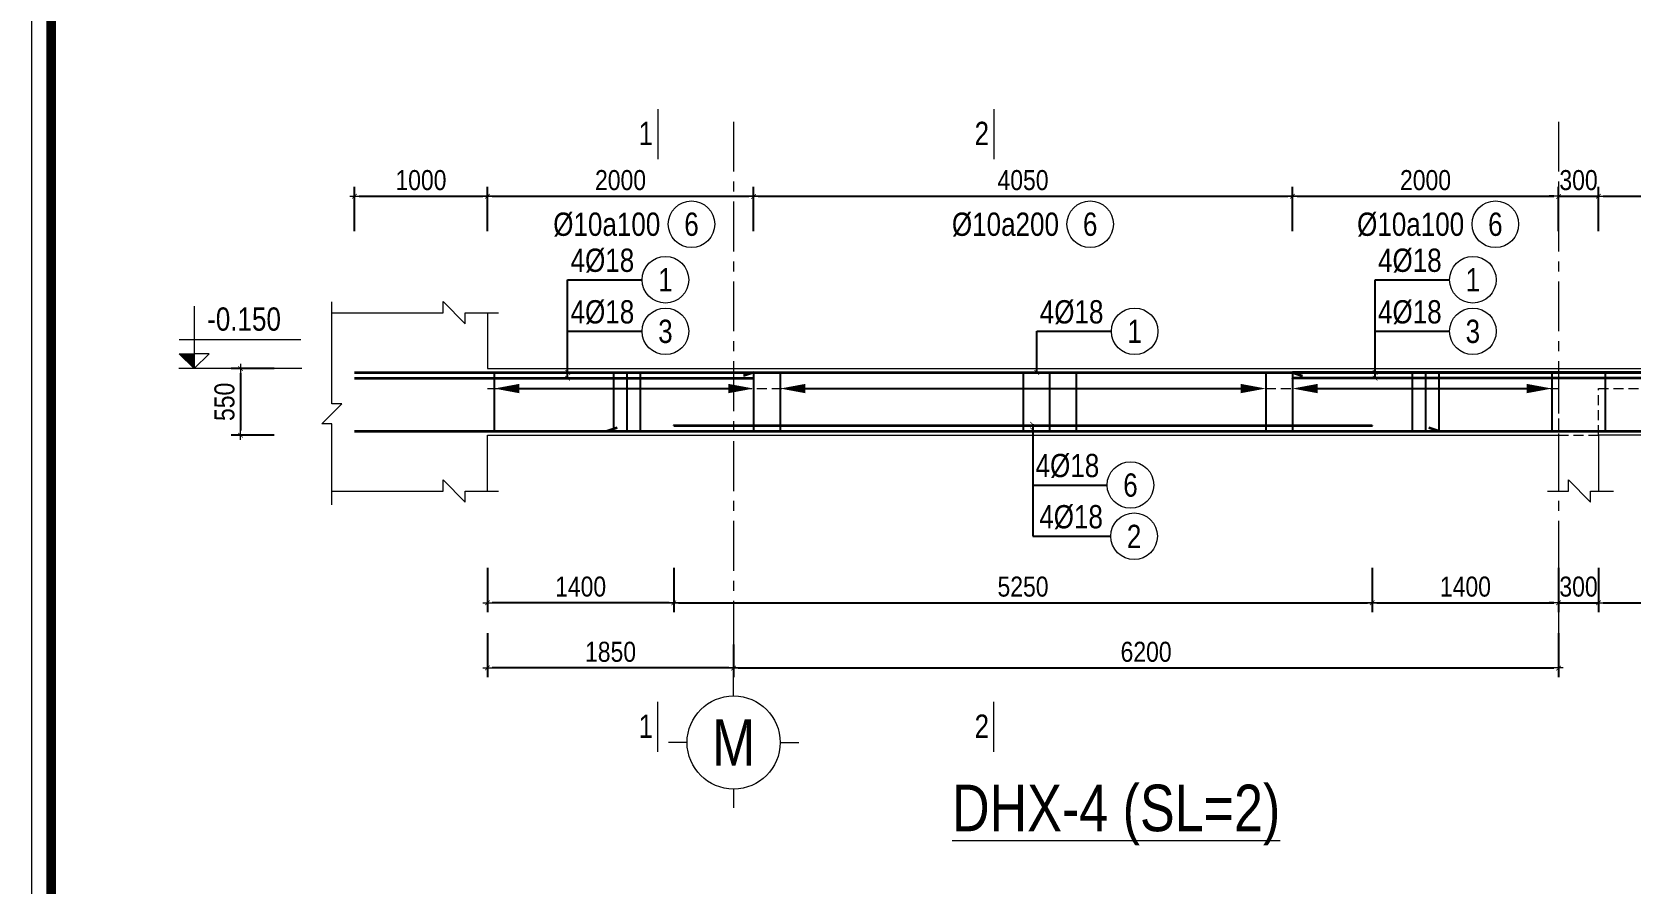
# Model space of a CAD drawing. Header units: millimetres. Extents: x 397144 to 10081729, y 99180 to 1327802.
# Drawn here: x 4907570 to 4919581, y 691593 to 697989 of the extents above; entities that cross this region are included whole.
import ezdxf
from ezdxf.enums import TextEntityAlignment as Align

# ---------------------------------------------------------------- set-up
doc = ezdxf.new("R2010")
doc.units = ezdxf.units.MM
doc.header["$PDSIZE"] = -10
doc.linetypes.add('CENTER', pattern=[2, 1.25, -0.25, 0.25, -0.25])
doc.linetypes.add('HIDDEN', pattern=[0.375, 0.25, -0.125])
doc.layers.get('0').update_dxf_attribs({"linetype": 'CONTINUOUS'})
doc.layers.get('Defpoints').update_dxf_attribs({"color": 12, "linetype": 'CONTINUOUS'})
for name, color, linetype, lineweight in [('kata_dim', 8, 'CONTINUOUS', 13), ('kata_grid', 8, 'CENTER', 13), ('kata_net khuat', 9, 'HIDDEN', 5), ('kata_net manh', 8, 'CONTINUOUS', 5), ('kata_net thay', 4, 'CONTINUOUS', 20), ('kata_text', 7, 'CONTINUOUS', 20), ('kata_thep chu', 1, 'CONTINUOUS', 35), ('kata_thep dai', 220, 'CONTINUOUS', 25)]:
    doc.layers.add(name, color=color, linetype=linetype, lineweight=lineweight)
doc.styles.add('kata_text', font='arial.ttf', dxfattribs={"width": 0.8})
doc.styles.add('Star-HelCon', font='VHELVCN_0.TTF')
doc.dimstyles.new('kata_dim_70', dxfattribs={"dimscale": 70, "dimtxt": 2.15, "dimasz": 0.5, "dimexe": 1, "dimexo": 2, "dimtad": 1, "dimdec": 0, "dimrnd": 5, "dimzin": 0, "dimdsep": 46, "dimtxsty": 'Star-HelCon', "dimblk": 'kata_block_ArchTick', "dimcen": 0.09, "dimdle": 1.2, "dimclrd": 8, "dimclre": 8, "dimclrt": 3, "dimadec": 0, "dimazin": 0, "dimtfac": 1, "dimtdec": 0, "dimtix": 1, "dimtmove": 2, "dimatfit": 3, "dimfxl": 3.75, "dimfxlon": 1, "dimtolj": 1, "dimtzin": 0, "dimarcsym": 0})
doc.dimstyles.new('kata_rai_thep', dxfattribs={"dimtxt": 2, "dimasz": 1, "dimexe": 0, "dimexo": 0, "dimtad": 1, "dimdec": 0, "dimzin": 12, "dimdsep": 46, "dimtxsty": 'kata_text', "dimblk": 'kata_block_RUNTIC', "dimcen": 0, "dimse1": 1, "dimse2": 1, "dimclrd": 6, "dimclre": 6, "dimclrt": 7, "dimadec": 0, "dimazin": 3, "dimtfac": 1, "dimtdec": 0, "dimtmove": 2, "dimatfit": 3, "dimldrblk": 'kata_block_LEADERTIC', "dimfxl": 1, "dimtolj": 1, "dimtzin": 0, "dimlwd": -1, "dimlwe": -1, "dimarcsym": 0})

# ---------------------------------------------------------------- blocks, each defined once
blk = doc.blocks.new('CHG_XX_Khung ten')
blk.add_lwpolyline([(15, 578.9999998350979), (826, 578.9999998350979), (826, 14.99999983509792), (15, 14.99999983509792)], close=True)
at = {"color": 4, "linetype": 'Continuous', "const_width": 1}
blk.add_lwpolyline([(17.00000000000006, 576.9999998350979), (824.0000000000001, 576.9999998350979), (824, 16.99999983509827), (16.99999999999994, 16.99999983509838)], close=True, dxfattribs=at)
blk = doc.blocks.new('kata_block_TD')
at = {"color": 6, "linetype": 'ByBlock', "lineweight": -2, "style": 'kata_text', "width": 0.8}
blk.add_attdef('SECTDET2', text='', height=5, dxfattribs=at).set_placement((0, 7.970649532882817), align=Align.CENTER)
at = {"color": 0, "linetype": 'ByBlock', "lineweight": -2, "style": 'kata_text', "width": 0.8}
blk.add_attdef('SECTDET1', text='', height=5, dxfattribs=at).set_placement((0, 1.470649532882817), align=Align.CENTER)
at = {"color": 3, "lineweight": 25, "style": 'kata_text', "width": 0.8}
blk.add_attdef('SSCALE', text='', height=2.5, dxfattribs=at).set_placement((0, -3.998868953555331), align=Align.CENTER)
blk = doc.blocks.new('kata_block_ArchTick')
at = {"color": 8}
blk.add_line((1, 0), (-1, 0), dxfattribs=at)
at = {"color": 8, "const_width": 0.15}
blk.add_lwpolyline([(-0.5, -0.5), (0.5, 0.5)], dxfattribs=at)
blk = doc.blocks.new('*D100')
at = {"layer": 'Defpoints', "color": 0, "transparency": 16777216}
for p in [(4910993.700989386, 696753.8483347641), (4909993.700989386, 695458.8483347641), (4910993.700989386, 695458.8483347641)]:
    blk.add_point(p, dxfattribs=at)
at = {"layer": 'kata_dim', "color": 8, "lineweight": -2, "transparency": 16777216}
for p, q in [((4909993.700989386, 696491.3483347641), (4909993.700989386, 696823.8483347641)), ((4910028.700989386, 696753.8483347641), (4910958.700989386, 696753.8483347641)), ((4910993.700989386, 696491.3483347641), (4910993.700989386, 696823.8483347641))]:
    blk.add_line(p, q, dxfattribs=at)
at = {"layer": 'kata_dim', "color": 8, "lineweight": -2, "transparency": 16777216, "xscale": 35, "yscale": 35, "zscale": 35, "rotation": 180}
blk.add_blockref('kata_block_ArchTick', (4909993.700989386, 696753.8483347641), dxfattribs=at)
at = {"layer": 'kata_dim', "color": 8, "lineweight": -2, "transparency": 16777216, "xscale": 35, "yscale": 35, "zscale": 35}
blk.add_blockref('kata_block_ArchTick', (4910993.700989386, 696753.8483347641), dxfattribs=at)
at = {"layer": 'kata_dim', "color": 3, "transparency": 16777216, "insert": (4910493.700989386, 696874.4536680975), "char_height": 150.5, "attachment_point": 5, "style": 'Star-HelCon'}
blk.add_mtext('\\A1;1000', dxfattribs=at)
blk = doc.blocks.new('*D101')
at = {"layer": 'Defpoints', "color": 0, "transparency": 16777216}
for p in [(4912993.700989386, 696753.8483347641), (4910993.700989386, 695458.8483347641), (4912993.700989386, 695458.8483347641)]:
    blk.add_point(p, dxfattribs=at)
at = {"layer": 'kata_dim', "color": 8, "lineweight": -2, "transparency": 16777216}
for p, q in [((4910993.700989386, 696491.3483347641), (4910993.700989386, 696823.8483347641)), ((4911028.700989386, 696753.8483347641), (4912958.700989386, 696753.8483347641)), ((4912993.700989386, 696491.3483347641), (4912993.700989386, 696823.8483347641))]:
    blk.add_line(p, q, dxfattribs=at)
at = {"layer": 'kata_dim', "color": 8, "lineweight": -2, "transparency": 16777216, "xscale": 35, "yscale": 35, "zscale": 35, "rotation": 180}
blk.add_blockref('kata_block_ArchTick', (4910993.700989386, 696753.8483347641), dxfattribs=at)
at = {"layer": 'kata_dim', "color": 8, "lineweight": -2, "transparency": 16777216, "xscale": 35, "yscale": 35, "zscale": 35}
blk.add_blockref('kata_block_ArchTick', (4912993.700989386, 696753.8483347641), dxfattribs=at)
at = {"layer": 'kata_dim', "color": 3, "transparency": 16777216, "insert": (4911993.700989386, 696874.4536680975), "char_height": 150.5, "attachment_point": 5, "style": 'Star-HelCon'}
blk.add_mtext('\\A1;2000', dxfattribs=at)
blk = doc.blocks.new('*D102')
at = {"layer": 'Defpoints', "color": 0, "transparency": 16777216}
for p in [(4917043.700989386, 696753.8483347641), (4912993.700989386, 695458.8483347641), (4917043.700989386, 695458.8483347641)]:
    blk.add_point(p, dxfattribs=at)
at = {"layer": 'kata_dim', "color": 8, "lineweight": -2, "transparency": 16777216}
for p, q in [((4912993.700989386, 696491.3483347641), (4912993.700989386, 696823.8483347641)), ((4913028.700989386, 696753.8483347641), (4917008.700989386, 696753.8483347641)), ((4917043.700989386, 696491.3483347641), (4917043.700989386, 696823.8483347641))]:
    blk.add_line(p, q, dxfattribs=at)
at = {"layer": 'kata_dim', "color": 8, "lineweight": -2, "transparency": 16777216, "xscale": 35, "yscale": 35, "zscale": 35, "rotation": 180}
blk.add_blockref('kata_block_ArchTick', (4912993.700989386, 696753.8483347641), dxfattribs=at)
at = {"layer": 'kata_dim', "color": 8, "lineweight": -2, "transparency": 16777216, "xscale": 35, "yscale": 35, "zscale": 35}
blk.add_blockref('kata_block_ArchTick', (4917043.700989386, 696753.8483347641), dxfattribs=at)
at = {"layer": 'kata_dim', "color": 3, "transparency": 16777216, "insert": (4915018.700989386, 696874.4536680975), "char_height": 150.5, "attachment_point": 5, "style": 'Star-HelCon'}
blk.add_mtext('\\A1;4050', dxfattribs=at)
blk = doc.blocks.new('*D103')
at = {"layer": 'Defpoints', "color": 0, "transparency": 16777216}
for p in [(4919043.700989386, 696753.8483347641), (4917043.700989386, 695458.8483347641), (4919043.700989386, 695458.8483347641)]:
    blk.add_point(p, dxfattribs=at)
at = {"layer": 'kata_dim', "color": 8, "lineweight": -2, "transparency": 16777216}
for p, q in [((4917043.700989386, 696491.3483347641), (4917043.700989386, 696823.8483347641)), ((4917078.700989386, 696753.8483347641), (4919008.700989386, 696753.8483347641)), ((4919043.700989386, 696491.3483347641), (4919043.700989386, 696823.8483347641))]:
    blk.add_line(p, q, dxfattribs=at)
at = {"layer": 'kata_dim', "color": 8, "lineweight": -2, "transparency": 16777216, "xscale": 35, "yscale": 35, "zscale": 35, "rotation": 180}
blk.add_blockref('kata_block_ArchTick', (4917043.700989386, 696753.8483347641), dxfattribs=at)
at = {"layer": 'kata_dim', "color": 8, "lineweight": -2, "transparency": 16777216, "xscale": 35, "yscale": 35, "zscale": 35}
blk.add_blockref('kata_block_ArchTick', (4919043.700989386, 696753.8483347641), dxfattribs=at)
at = {"layer": 'kata_dim', "color": 3, "transparency": 16777216, "insert": (4918043.700989386, 696874.4536680975), "char_height": 150.5, "attachment_point": 5, "style": 'Star-HelCon'}
blk.add_mtext('\\A1;2000', dxfattribs=at)
blk = doc.blocks.new('*D104')
at = {"layer": 'Defpoints', "color": 0, "transparency": 16777216}
for p in [(4919343.700989386, 696753.8483347641), (4919043.700989386, 695458.8483347641), (4919343.700989386, 695308.8483347641)]:
    blk.add_point(p, dxfattribs=at)
at = {"layer": 'kata_dim', "color": 8, "lineweight": -2, "transparency": 16777216}
for p, q in [((4919008.700989386, 696753.8483347641), (4918973.700989386, 696753.8483347641)), ((4919043.700989386, 696491.3483347641), (4919043.700989386, 696823.8483347641)), ((4919043.700989386, 696753.8483347641), (4919343.700989386, 696753.8483347641)), ((4919343.700989386, 696491.3483347641), (4919343.700989386, 696823.8483347641)), ((4919378.700989386, 696753.8483347641), (4919413.700989386, 696753.8483347641))]:
    blk.add_line(p, q, dxfattribs=at)
at = {"layer": 'kata_dim', "color": 8, "lineweight": -2, "transparency": 16777216, "xscale": 35, "yscale": 35, "zscale": 35}
blk.add_blockref('kata_block_ArchTick', (4919043.700989386, 696753.8483347641), dxfattribs=at)
at = {"layer": 'kata_dim', "color": 8, "lineweight": -2, "transparency": 16777216, "xscale": 35, "yscale": 35, "zscale": 35, "rotation": 180}
blk.add_blockref('kata_block_ArchTick', (4919343.700989386, 696753.8483347641), dxfattribs=at)
at = {"layer": 'kata_dim', "color": 3, "transparency": 16777216, "insert": (4919193.700989386, 696874.4536680975), "char_height": 150.5, "attachment_point": 5, "style": 'Star-HelCon'}
blk.add_mtext('\\A1;300', dxfattribs=at)
blk = doc.blocks.new('*D105')
at = {"layer": 'Defpoints', "color": 0, "transparency": 16777216}
for p in [(4909530.77195375, 695458.8483347644), (4909138.197143642, 694958.8483347644), (4909530.77195375, 694958.8483347644)]:
    blk.add_point(p, dxfattribs=at)
at = {"layer": 'kata_dim', "color": 8, "lineweight": -2, "transparency": 16777216}
for p, q in [((4909390.77195375, 695458.8483347644), (4909068.197143642, 695458.8483347644)), ((4909138.197143642, 695423.8483347644), (4909138.197143642, 694993.8483347644)), ((4909390.77195375, 694958.8483347644), (4909068.197143642, 694958.8483347644))]:
    blk.add_line(p, q, dxfattribs=at)
at = {"layer": 'kata_dim', "color": 8, "lineweight": -2, "transparency": 16777216, "xscale": 35, "yscale": 35, "zscale": 35}
for p, rotation in [((4909138.197143642, 695458.8483347644), 90), ((4909138.197143642, 694958.8483347644), 270)]:
    blk.add_blockref('kata_block_ArchTick', p, dxfattribs=dict(at, rotation=rotation))
at = {"layer": 'kata_dim', "color": 3, "transparency": 16777216, "insert": (4909017.591810308, 695208.8483347628), "char_height": 150.5, "attachment_point": 5, "rotation": 90, "style": 'Star-HelCon'}
blk.add_mtext('\\A1;550', dxfattribs=at)
blk = doc.blocks.new('kata_block_CT')
blk.add_hatch(color=256).paths.add_polyline_path([(0, 1.596954857557648), (-1.612010908633238, 1.596954857557648), (0, 0)])
at = {"ltscale": 50}
h = blk.add_hatch(dxfattribs=at)
h.set_pattern_fill('ANSI31', color=8, scale=1.406250541793835, style=0)
h.set_pattern_definition([(45.00000000000001, (0, 5.456968210637569e-12), (-3.157122508925224, 3.157122508925225), [])])
h.paths.add_polyline_path([(0, 1.596954857557648), (0, 0), (1.612010908924276, 1.596954857557648)])
at = {"color": 8, "ltscale": 50}
for p, q in [((-1.592704896858777, 3.140833880479477), (11.46947077315417, 3.140833880479477)), ((11.56125648126181, 5.456968210637569e-12), (-1.63869572513795, 5.456968210637569e-12))]:
    blk.add_line(p, q, dxfattribs=at)
for points in [[(0, 6.69495074864426), (0, 0)], [(0, 0), (-1.612010908633238, 1.596954857557648), (0, 1.596954857557648)], [(0, 0), (1.612010908924276, 1.596954857557648), (0, 1.596954857557648)]]:
    blk.add_lwpolyline(points, dxfattribs=at)
at = {"color": 3, "style": 'kata_text', "width": 0.8}
blk.add_attdef('CT', (1.409564409346785, 4.068271311703938), '', height=2.5, dxfattribs=at)
blk = doc.blocks.new('kata_block_GRID')
for p, q in [((3.061616997868383e-16, 5), (3.061616997868383e-16, 7)), ((-5, 0), (-7, 0)), ((5, 0), (7, 0)), ((-9.184850993605148e-16, -5), (-9.184850993605148e-16, -7))]:
    blk.add_line(p, q)
blk.add_circle((0, 0), 5)
at = {"color": 7, "style": 'kata_text', "width": 0.8}
blk.add_attdef('GRID', text='', height=5, dxfattribs=at).set_placement((0, 0), align=Align.MIDDLE)
blk = doc.blocks.new('*D106')
at = {"layer": 'Defpoints', "color": 0, "transparency": 16777216}
for p in [(4919043.700989386, 694958.8483347641), (4912843.700989386, 693525.0541121333), (4919043.700989386, 693208.8483347641)]:
    blk.add_point(p, dxfattribs=at)
at = {"layer": 'kata_dim', "color": 8, "lineweight": -2, "transparency": 16777216}
for p, q in [((4912843.700989386, 693385.0541121333), (4912843.700989386, 693138.8483347641)), ((4919043.700989386, 693471.3483347641), (4919043.700989386, 693138.8483347641)), ((4912878.700989386, 693208.8483347641), (4919008.700989386, 693208.8483347641))]:
    blk.add_line(p, q, dxfattribs=at)
at = {"layer": 'kata_dim', "color": 8, "lineweight": -2, "transparency": 16777216, "xscale": 35, "yscale": 35, "zscale": 35, "rotation": 180}
blk.add_blockref('kata_block_ArchTick', (4912843.700989386, 693208.8483347641), dxfattribs=at)
at = {"layer": 'kata_dim', "color": 8, "lineweight": -2, "transparency": 16777216, "xscale": 35, "yscale": 35, "zscale": 35}
blk.add_blockref('kata_block_ArchTick', (4919043.700989386, 693208.8483347641), dxfattribs=at)
at = {"layer": 'kata_dim', "color": 3, "transparency": 16777216, "insert": (4915943.700989386, 693329.4536680975), "char_height": 150.5, "attachment_point": 5, "style": 'Star-HelCon'}
blk.add_mtext('\\A1;6200', dxfattribs=at)
blk = doc.blocks.new('*D107')
at = {"layer": 'Defpoints', "color": 0, "transparency": 16777216}
for p in [(4910993.700989386, 694958.8483347641), (4912393.700989386, 694958.8483347641), (4910993.700989386, 693698.8483347641)]:
    blk.add_point(p, dxfattribs=at)
at = {"layer": 'kata_dim', "color": 8, "lineweight": -2, "transparency": 16777216}
for p, q in [((4910993.700989386, 693961.3483347641), (4910993.700989386, 693628.8483347641)), ((4912393.700989386, 693961.3483347641), (4912393.700989386, 693628.8483347641)), ((4912358.700989386, 693698.8483347641), (4911028.700989386, 693698.8483347641))]:
    blk.add_line(p, q, dxfattribs=at)
at = {"layer": 'kata_dim', "color": 8, "lineweight": -2, "transparency": 16777216, "xscale": 35, "yscale": 35, "zscale": 35, "rotation": 180}
blk.add_blockref('kata_block_ArchTick', (4910993.700989386, 693698.8483347641), dxfattribs=at)
at = {"layer": 'kata_dim', "color": 8, "lineweight": -2, "transparency": 16777216, "xscale": 35, "yscale": 35, "zscale": 35}
blk.add_blockref('kata_block_ArchTick', (4912393.700989386, 693698.8483347641), dxfattribs=at)
at = {"layer": 'kata_dim', "color": 3, "transparency": 16777216, "insert": (4911693.700989386, 693819.4536680975), "char_height": 150.5, "attachment_point": 5, "style": 'Star-HelCon'}
blk.add_mtext('\\A1;1400', dxfattribs=at)
blk = doc.blocks.new('*D108')
at = {"layer": 'Defpoints', "color": 0, "transparency": 16777216}
for p in [(4910993.700989386, 694958.8483347641), (4912393.700989386, 694958.8483347641), (4910993.700989386, 693698.8483347641)]:
    blk.add_point(p, dxfattribs=at)
at = {"layer": 'kata_dim', "color": 8, "lineweight": -2, "transparency": 16777216}
for p, q in [((4910993.700989386, 693961.3483347641), (4910993.700989386, 693628.8483347641)), ((4912393.700989386, 693961.3483347641), (4912393.700989386, 693628.8483347641)), ((4912358.700989386, 693698.8483347641), (4911028.700989386, 693698.8483347641))]:
    blk.add_line(p, q, dxfattribs=at)
at = {"layer": 'kata_dim', "color": 8, "lineweight": -2, "transparency": 16777216, "xscale": 35, "yscale": 35, "zscale": 35, "rotation": 180}
blk.add_blockref('kata_block_ArchTick', (4910993.700989386, 693698.8483347641), dxfattribs=at)
at = {"layer": 'kata_dim', "color": 8, "lineweight": -2, "transparency": 16777216, "xscale": 35, "yscale": 35, "zscale": 35}
blk.add_blockref('kata_block_ArchTick', (4912393.700989386, 693698.8483347641), dxfattribs=at)
at = {"layer": 'kata_dim', "color": 3, "transparency": 16777216, "insert": (4911693.700989386, 693819.4536680975), "char_height": 150.5, "attachment_point": 5, "style": 'Star-HelCon'}
blk.add_mtext('\\A1;1400', dxfattribs=at)
blk = doc.blocks.new('*D109')
at = {"layer": 'Defpoints', "color": 0, "transparency": 16777216}
for p in [(4912393.700989386, 694958.8483347641), (4917643.700989386, 694958.8483347641), (4917643.700989386, 693698.8483347641)]:
    blk.add_point(p, dxfattribs=at)
at = {"layer": 'kata_dim', "color": 8, "lineweight": -2, "transparency": 16777216}
for p, q in [((4912393.700989386, 693961.3483347641), (4912393.700989386, 693628.8483347641)), ((4917643.700989386, 693961.3483347641), (4917643.700989386, 693628.8483347641)), ((4912428.700989386, 693698.8483347641), (4917608.700989386, 693698.8483347641))]:
    blk.add_line(p, q, dxfattribs=at)
at = {"layer": 'kata_dim', "color": 8, "lineweight": -2, "transparency": 16777216, "xscale": 35, "yscale": 35, "zscale": 35, "rotation": 180}
blk.add_blockref('kata_block_ArchTick', (4912393.700989386, 693698.8483347641), dxfattribs=at)
at = {"layer": 'kata_dim', "color": 8, "lineweight": -2, "transparency": 16777216, "xscale": 35, "yscale": 35, "zscale": 35}
blk.add_blockref('kata_block_ArchTick', (4917643.700989386, 693698.8483347641), dxfattribs=at)
at = {"layer": 'kata_dim', "color": 3, "transparency": 16777216, "insert": (4915018.700989386, 693819.4536680975), "char_height": 150.5, "attachment_point": 5, "style": 'Star-HelCon'}
blk.add_mtext('\\A1;5250', dxfattribs=at)
blk = doc.blocks.new('*D110')
at = {"layer": 'Defpoints', "color": 0, "transparency": 16777216}
for p in [(4917643.700989386, 694958.8483347641), (4919043.700989386, 694958.8483347641), (4919043.700989386, 693698.8483347641)]:
    blk.add_point(p, dxfattribs=at)
at = {"layer": 'kata_dim', "color": 8, "lineweight": -2, "transparency": 16777216}
for p, q in [((4917643.700989386, 693961.3483347641), (4917643.700989386, 693628.8483347641)), ((4919043.700989386, 693961.3483347641), (4919043.700989386, 693628.8483347641)), ((4917678.700989386, 693698.8483347641), (4919008.700989386, 693698.8483347641))]:
    blk.add_line(p, q, dxfattribs=at)
at = {"layer": 'kata_dim', "color": 8, "lineweight": -2, "transparency": 16777216, "xscale": 35, "yscale": 35, "zscale": 35, "rotation": 180}
blk.add_blockref('kata_block_ArchTick', (4917643.700989386, 693698.8483347641), dxfattribs=at)
at = {"layer": 'kata_dim', "color": 8, "lineweight": -2, "transparency": 16777216, "xscale": 35, "yscale": 35, "zscale": 35}
blk.add_blockref('kata_block_ArchTick', (4919043.700989386, 693698.8483347641), dxfattribs=at)
at = {"layer": 'kata_dim', "color": 3, "transparency": 16777216, "insert": (4918343.700989386, 693819.4536680975), "char_height": 150.5, "attachment_point": 5, "style": 'Star-HelCon'}
blk.add_mtext('\\A1;1400', dxfattribs=at)
blk = doc.blocks.new('*D111')
at = {"layer": 'Defpoints', "color": 0, "transparency": 16777216}
for p in [(4919043.700989386, 694958.8483347641), (4919343.700989386, 694958.8483347641), (4919343.700989386, 693698.8483347641)]:
    blk.add_point(p, dxfattribs=at)
at = {"layer": 'kata_dim', "color": 8, "lineweight": -2, "transparency": 16777216}
for p, q in [((4919043.700989386, 693961.3483347641), (4919043.700989386, 693628.8483347641)), ((4919343.700989386, 693961.3483347641), (4919343.700989386, 693628.8483347641)), ((4919008.700989386, 693698.8483347641), (4918973.700989386, 693698.8483347641)), ((4919043.700989386, 693698.8483347641), (4919343.700989386, 693698.8483347641)), ((4919378.700989386, 693698.8483347641), (4919413.700989386, 693698.8483347641))]:
    blk.add_line(p, q, dxfattribs=at)
at = {"layer": 'kata_dim', "color": 8, "lineweight": -2, "transparency": 16777216, "xscale": 35, "yscale": 35, "zscale": 35}
blk.add_blockref('kata_block_ArchTick', (4919043.700989386, 693698.8483347641), dxfattribs=at)
at = {"layer": 'kata_dim', "color": 8, "lineweight": -2, "transparency": 16777216, "xscale": 35, "yscale": 35, "zscale": 35, "rotation": 180}
blk.add_blockref('kata_block_ArchTick', (4919343.700989386, 693698.8483347641), dxfattribs=at)
at = {"layer": 'kata_dim', "color": 3, "transparency": 16777216, "insert": (4919193.700989386, 693819.4536680975), "char_height": 150.5, "attachment_point": 5, "style": 'Star-HelCon'}
blk.add_mtext('\\A1;300', dxfattribs=at)
blk = doc.blocks.new('kata_block_RUNTIC')
at = {"layer": 'kata_dim', "color": 6}
blk.add_line((0, 0.75), (0, -0.75), dxfattribs=at)
blk.add_lwpolyline([(0, 0, 0, 1, 0), (-2.69999999999709, 0, 1, 1, 0)], format="xyseb", dxfattribs=at)
blk = doc.blocks.new('*D112')
at = {"layer": 'Defpoints', "color": 6, "transparency": 16777216}
blk.add_line((4911113.700989386, 695308.8483347641), (4912923.700989386, 695308.8483347641), dxfattribs=at)
at = {"layer": 'Defpoints', "color": 0, "transparency": 16777216}
for p in [(4911043.700989386, 695308.8483347641), (4912993.700989386, 695308.8483347641), (4912993.700989386, 695308.8483347641)]:
    blk.add_point(p, dxfattribs=at)
at = {"layer": 'Defpoints', "color": 6, "transparency": 16777216, "xscale": 70, "yscale": 70, "zscale": 70, "rotation": 180}
blk.add_blockref('kata_block_RUNTIC', (4911043.700989386, 695308.8483347641), dxfattribs=at)
at = {"layer": 'Defpoints', "color": 6, "transparency": 16777216, "xscale": 70, "yscale": 70, "zscale": 70}
blk.add_blockref('kata_block_RUNTIC', (4912993.700989386, 695308.8483347641), dxfattribs=at)
blk = doc.blocks.new('kata_block_LEADERTIC')
at = {"layer": 'kata_dim', "color": 6}
blk.add_lwpolyline([(0, 0, 0, 1, 0), (-2.69999999999709, 0, 1, 1, 0)], format="xyseb", dxfattribs=at)
blk = doc.blocks.new('*D113')
at = {"layer": 'Defpoints', "color": 6, "transparency": 16777216}
blk.add_line((4913263.700989386, 695308.8483347641), (4916773.700989386, 695308.8483347641), dxfattribs=at)
at = {"layer": 'Defpoints', "color": 0, "transparency": 16777216}
for p in [(4913193.700989386, 695308.8483347641), (4916843.700989386, 695308.8483347641), (4916843.700989386, 695308.8483347641)]:
    blk.add_point(p, dxfattribs=at)
at = {"layer": 'Defpoints', "color": 6, "transparency": 16777216, "xscale": 70, "yscale": 70, "zscale": 70, "rotation": 180}
blk.add_blockref('kata_block_RUNTIC', (4913193.700989386, 695308.8483347641), dxfattribs=at)
at = {"layer": 'Defpoints', "color": 6, "transparency": 16777216, "xscale": 70, "yscale": 70, "zscale": 70}
blk.add_blockref('kata_block_RUNTIC', (4916843.700989386, 695308.8483347641), dxfattribs=at)
blk = doc.blocks.new('*D114')
at = {"layer": 'Defpoints', "color": 6, "transparency": 16777216}
blk.add_line((4917113.700989386, 695308.8483347641), (4918923.700989386, 695308.8483347641), dxfattribs=at)
at = {"layer": 'Defpoints', "color": 0, "transparency": 16777216}
for p in [(4917043.700989386, 695308.8483347641), (4918993.700989386, 695308.8483347641), (4918993.700989386, 695308.8483347641)]:
    blk.add_point(p, dxfattribs=at)
at = {"layer": 'Defpoints', "color": 6, "transparency": 16777216, "xscale": 70, "yscale": 70, "zscale": 70, "rotation": 180}
blk.add_blockref('kata_block_RUNTIC', (4917043.700989386, 695308.8483347641), dxfattribs=at)
at = {"layer": 'Defpoints', "color": 6, "transparency": 16777216, "xscale": 70, "yscale": 70, "zscale": 70}
blk.add_blockref('kata_block_RUNTIC', (4918993.700989386, 695308.8483347641), dxfattribs=at)
blk = doc.blocks.new('*U11')
blk.add_circle((2.5, 0), 2.5)
at = {"layer": 'kata_text', "color": 3, "style": 'kata_text', "width": 0.8}
blk.add_attdef('DK2', text='', height=2.5, dxfattribs=at).set_placement((-0.85, 0.8455043070534884), align=Align.RIGHT)
at = {"layer": 'kata_text', "color": 7, "style": 'kata_text', "width": 0.8}
blk.add_attdef('SH3', text='', height=2.5, dxfattribs=at).set_placement((2.5, 0), align=Align.MIDDLE)
blk = doc.blocks.new('*U14')
blk.add_circle((2.5, 0), 2.5)
at = {"layer": 'kata_text', "color": 3, "style": 'kata_text', "width": 0.8}
blk.add_attdef('DKKC2', text='', height=2.5, dxfattribs=at).set_placement((-0.85, -1.249999999999998), align=Align.RIGHT)
at = {"layer": 'kata_text', "color": 7, "style": 'kata_text', "width": 0.8}
blk.add_attdef('SH3', text='', height=2.5, dxfattribs=at).set_placement((2.5, 0), align=Align.MIDDLE)
blk = doc.blocks.new('kata_block_SECBAL')
at = {"color": 0, "linetype": 'ByBlock', "lineweight": -2}
blk.add_line((9.278846846427768e-07, 4.357142857143117), (0, -1), dxfattribs=at)
at = {"color": 0, "linetype": 'ByBlock', "lineweight": -2, "style": 'kata_text', "width": 0.8}
blk.add_attdef('DETAIL', text='', height=2.5, dxfattribs=at).set_placement((-0.4999587343882013, 1.749873724336794), align=Align.MIDDLE_RIGHT)
blk = doc.blocks.new('*U15')
at = {"color": 0, "linetype": 'ByBlock', "lineweight": -2}
blk.add_line((9.278846826760661e-07, -1), (1.966710793847991e-15, 4.357142857143117), dxfattribs=at)
at = {"color": 0, "linetype": 'ByBlock', "lineweight": -2, "style": 'kata_text', "width": 0.8}
blk.add_attdef('DETAIL', text='', height=2.5, dxfattribs=at).set_placement((-0.4999587343882013, 1.749873724336794), align=Align.MIDDLE_RIGHT)
blk = doc.blocks.new('*D115')
at = {"layer": 'Defpoints', "color": 0, "ltscale": 0.8, "transparency": 16777216}
for p in [(4910993.700989386, 694538.8483347641), (4912843.700989386, 693525.0541121333), (4910993.700989386, 693208.8483347641)]:
    blk.add_point(p, dxfattribs=at)
at = {"layer": 'kata_dim', "color": 8, "lineweight": -2, "ltscale": 0.8, "transparency": 16777216}
for p, q in [((4910993.700989386, 693471.3483347641), (4910993.700989386, 693138.8483347641)), ((4912843.700989386, 693385.0541121333), (4912843.700989386, 693138.8483347641)), ((4912808.700989386, 693208.8483347641), (4911028.700989386, 693208.8483347641))]:
    blk.add_line(p, q, dxfattribs=at)
at = {"layer": 'kata_dim', "color": 8, "lineweight": -2, "ltscale": 0.8, "transparency": 16777216, "xscale": 35, "yscale": 35, "zscale": 35, "rotation": 180}
blk.add_blockref('kata_block_ArchTick', (4910993.700989386, 693208.8483347641), dxfattribs=at)
at = {"layer": 'kata_dim', "color": 8, "lineweight": -2, "ltscale": 0.8, "transparency": 16777216, "xscale": 35, "yscale": 35, "zscale": 35}
blk.add_blockref('kata_block_ArchTick', (4912843.700989386, 693208.8483347641), dxfattribs=at)
at = {"layer": 'kata_dim', "color": 3, "ltscale": 0.8, "transparency": 16777216, "insert": (4911918.700989386, 693329.4536680975), "char_height": 150.5, "attachment_point": 5, "style": 'Star-HelCon'}
blk.add_mtext('\\A1;1850', dxfattribs=at)
blk = doc.blocks.new('*D99')
at = {"layer": 'Defpoints', "color": 0, "ltscale": 0.8, "transparency": 16777216}
for p in [(4921093.700989386, 696753.8483347641), (4919343.700989386, 696491.3483347641), (4921093.700989386, 696491.3483347641)]:
    blk.add_point(p, dxfattribs=at)
at = {"layer": 'kata_dim', "color": 8, "lineweight": -2, "ltscale": 0.8, "transparency": 16777216}
for p, q in [((4919343.700989386, 696631.3483347641), (4919343.700989386, 696823.8483347641)), ((4919378.700989386, 696753.8483347641), (4921058.700989386, 696753.8483347641)), ((4921093.700989386, 696631.3483347641), (4921093.700989386, 696823.8483347641))]:
    blk.add_line(p, q, dxfattribs=at)
at = {"layer": 'kata_dim', "color": 8, "lineweight": -2, "ltscale": 0.8, "transparency": 16777216, "xscale": 35, "yscale": 35, "zscale": 35, "rotation": 180}
blk.add_blockref('kata_block_ArchTick', (4919343.700989386, 696753.8483347641), dxfattribs=at)
at = {"layer": 'kata_dim', "color": 8, "lineweight": -2, "ltscale": 0.8, "transparency": 16777216, "xscale": 35, "yscale": 35, "zscale": 35}
blk.add_blockref('kata_block_ArchTick', (4921093.700989386, 696753.8483347641), dxfattribs=at)
at = {"layer": 'kata_dim', "color": 3, "ltscale": 0.8, "transparency": 16777216, "insert": (4920218.700989386, 696893.1237440411), "char_height": 150.5, "attachment_point": 5, "style": 'Star-HelCon'}
blk.add_mtext('\\A1;THAY ĐỔI', dxfattribs=at)
blk = doc.blocks.new('*D116')
at = {"layer": 'Defpoints', "color": 0, "ltscale": 0.8, "transparency": 16777216}
for p in [(4919343.700989386, 694958.8483347641), (4921093.700989386, 694958.8483347641), (4921093.700989386, 693698.8483347641)]:
    blk.add_point(p, dxfattribs=at)
at = {"layer": 'kata_dim', "color": 8, "lineweight": -2, "ltscale": 0.8, "transparency": 16777216}
for p, q in [((4919343.700989386, 693961.3483347641), (4919343.700989386, 693628.8483347641)), ((4921093.700989386, 693961.3483347641), (4921093.700989386, 693628.8483347641)), ((4919378.700989386, 693698.8483347641), (4921058.700989386, 693698.8483347641))]:
    blk.add_line(p, q, dxfattribs=at)
at = {"layer": 'kata_dim', "color": 8, "lineweight": -2, "ltscale": 0.8, "transparency": 16777216, "xscale": 35, "yscale": 35, "zscale": 35, "rotation": 180}
blk.add_blockref('kata_block_ArchTick', (4919343.700989386, 693698.8483347641), dxfattribs=at)
at = {"layer": 'kata_dim', "color": 8, "lineweight": -2, "ltscale": 0.8, "transparency": 16777216, "xscale": 35, "yscale": 35, "zscale": 35}
blk.add_blockref('kata_block_ArchTick', (4921093.700989386, 693698.8483347641), dxfattribs=at)
at = {"layer": 'kata_dim', "color": 3, "ltscale": 0.8, "transparency": 16777216, "insert": (4920218.700989386, 693838.1237440411), "char_height": 150.5, "attachment_point": 5, "style": 'Star-HelCon'}
blk.add_mtext('\\A1;THAY ĐỔI', dxfattribs=at)
blk = doc.blocks.new('*U20')
blk.add_circle((2.5, 0), 2.5)
at = {"layer": 'kata_text', "color": 3, "style": 'kata_text', "width": 0.8}
for tag, p in [('DK2', (-0.85, 0.8455043070534884)), ('KC2', (-0.85, -2.972544307831413))]:
    blk.add_attdef(tag, text='', height=2.5, dxfattribs=at).set_placement(p, align=Align.RIGHT)
at = {"layer": 'kata_text', "color": 7, "style": 'kata_text', "width": 0.8}
blk.add_attdef('SH3', text='', height=2.5, dxfattribs=at).set_placement((2.5, 0), align=Align.MIDDLE)

msp = doc.modelspace()

# ---------------------------------------------------------------- block references
at = {"layer": 'kata_net thay', "xscale": 72.589395827735, "yscale": 72.589395827735, "zscale": 72.589395827735}
msp.add_blockref('CHG_XX_Khung ten', (4906481.368317187, 679461.1649979055), dxfattribs=at)

# ---------------------------------------------------------------- next in the draw order: linework, layer by layer
at = {"layer": 'kata_dim'}
for points in [[(4909822.942466194, 694434.5369534381), (4909822.942466194, 695043.6042772438), (4909747.942466194, 695043.6042772438), (4909897.942466194, 695193.6042772438), (4909822.942466194, 695193.6042772438), (4909822.942466194, 695961.2419534381)], [(4909822.942466194, 695878.8483347641), (4910660.367656054, 695878.8483347641), (4910660.367656054, 695962.1816680981), (4910827.03432272, 695795.5150014311), (4910827.03432272, 695878.8483347641), (4911077.03432272, 695878.8483347641)], [(4909822.942466194, 694538.8483347641), (4910660.367656054, 694538.8483347641), (4910660.367656054, 694622.1816680981), (4910827.03432272, 694455.5150014311), (4910827.03432272, 694538.8483347641), (4911077.03432272, 694538.8483347641)], [(4918960.367656054, 694538.8483347641), (4919117.795800069, 694538.8483347641), (4919117.795800069, 694622.1816680981), (4919284.462466735, 694455.5150014311), (4919284.462466735, 694538.8483347641), (4919455.748394728, 694538.8483347641)]]:
    msp.add_lwpolyline(points, dxfattribs=at)
at = {"layer": 'kata_grid', "ltscale": 300}
for p, q in [((4912843.700989386, 697313.8483347641), (4912843.700989386, 693138.8483347641)), ((4919043.700989386, 697313.8483347641), (4919043.700989386, 693138.8483347641))]:
    msp.add_line(p, q, dxfattribs=at)
at = {"layer": 'kata_net khuat', "ltscale": 300}
for p, q in [((4919043.700989386, 695458.8483347641), (4919543.700989386, 695458.8483347641)), ((4910993.700989386, 695308.8483347641), (4919043.700989386, 695308.8483347641)), ((4919343.700989386, 695308.8483347641), (4921093.700989386, 695308.8483347641))]:
    msp.add_line(p, q, dxfattribs=at)
msp.add_lwpolyline([(4919043.700989386, 695308.8483347641), (4919043.700989386, 694958.8483347641), (4919343.700989386, 694958.8483347641), (4919343.700989386, 695308.8483347641)], dxfattribs=at)
at = {"layer": 'kata_net thay'}
for p, q in [((4910993.700989386, 695878.8483347641), (4910993.700989386, 695458.8483347641)), ((4910993.700989386, 694538.8483347641), (4910993.700989386, 694958.8483347641)), ((4910993.700989386, 694958.8483347641), (4919043.700989386, 694958.8483347641)), ((4919043.700989386, 694958.8483347641), (4919043.700989386, 694538.8483347641)), ((4919343.700989386, 694958.8483347641), (4919343.700989386, 694538.8483347641))]:
    msp.add_line(p, q, dxfattribs=at)
msp.add_lwpolyline([(4910993.700989386, 695458.8483347641), (4921343.700989386, 695458.8483347641), (4921343.700989386, 694958.8483347641), (4919343.700989386, 694958.8483347641)], dxfattribs=at)
at = {"layer": 'kata_thep chu'}
for points in [[(4909993.700989386, 695429.8483347641), (4921273.700989386, 695429.8483347641, -0.414213562), (4921293.700989386, 695409.8483347641), (4921293.700989386, 695329.8483347641), (4921293.700989386, 695329.8483347641)], [(4921293.700989386, 695036.8370423259), (4921293.700989386, 695036.8370423259), (4921293.700989386, 695409.8483347641, 0.414213562), (4921273.700989386, 695429.8483347641), (4917043.700989386, 695429.8483347641), (4917118.700989386, 695404.8483347641)], [(4921243.700989386, 695036.8483347641), (4921243.700989386, 695036.8483347641), (4921243.700989386, 695366.8483347641, 0.414213562), (4921223.700989386, 695386.8483347641), (4917043.700989386, 695386.8483347641), (4917043.700989386, 695386.8483347641)]]:
    msp.add_lwpolyline(points, format="xyb", dxfattribs=at)
for points in [[(4909993.700989386, 695429.8483347641), (4912993.700989386, 695429.8483347641), (4912918.700989386, 695404.8483347641)], [(4909993.700989386, 695386.8483347641), (4912993.700989386, 695386.8483347641), (4912993.700989386, 695386.8483347641)], [(4909993.700989386, 694987.8483347641), (4921222.56013244, 694987.8483347641), (4921222.56013244, 694987.8483347641)], [(4911968.700989386, 695012.8483347641), (4911893.700989386, 694987.8483347641), (4918143.700989386, 694987.8483347641), (4918068.700989386, 695012.8483347641)], [(4912393.700989386, 695030.8483347641), (4912393.700989386, 695030.8483347641), (4917643.700989386, 695030.8483347641), (4917643.700989386, 695030.8483347641)]]:
    msp.add_lwpolyline(points, dxfattribs=at)
at = {"layer": 'kata_thep dai', "ltscale": 52.5}
for p, q in [((4911043.700989386, 695433.8483347641), (4911043.700989386, 694983.8483347641)), ((4911940.922590433, 695433.8483347641), (4911940.922590433, 694983.8483347641)), ((4912040.922590433, 695433.8483347641), (4912040.922590433, 694983.8483347641)), ((4912140.922590433, 695433.8483347641), (4912140.922590433, 694983.8483347641)), ((4912993.700989386, 695433.8483347641), (4912993.700989386, 694983.8483347641)), ((4913193.700989386, 695433.8483347641), (4913193.700989386, 694983.8483347641)), ((4915018.700989386, 695433.8483347641), (4915018.700989386, 694983.8483347641)), ((4915218.700989386, 695433.8483347641), (4915218.700989386, 694983.8483347641)), ((4915418.700989386, 695433.8483347641), (4915418.700989386, 694983.8483347641)), ((4916843.700989386, 695433.8483347641), (4916843.700989386, 694983.8483347641)), ((4917043.700989386, 695433.8483347641), (4917043.700989386, 694983.8483347641)), ((4917943.700989386, 695433.8483347641), (4917943.700989386, 694983.8483347641)), ((4918043.700989386, 695433.8483347641), (4918043.700989386, 694983.8483347641)), ((4918143.700989386, 695433.8483347641), (4918143.700989386, 694983.8483347641)), ((4918993.700989386, 695433.8483347641), (4918993.700989386, 694983.8483347641)), ((4919393.700989386, 695433.8483347641), (4919393.700989386, 694983.8483347641))]:
    msp.add_line(p, q, dxfattribs=at)

# ---------------------------------------------------------------- next in the draw order: block references
at = {"layer": 'kata_dim', "color": 2, "xscale": 70, "yscale": 70, "zscale": 70}
for name, p, values in [('kata_block_SECBAL', (4912273.437663753, 697103.8483347641), {'DETAIL': '1'}), ('kata_block_SECBAL', (4914798.700989386, 697103.8483347641), {'DETAIL': '2'}), ('*U15', (4912273.437663753, 692648.8483347641), {'DETAIL': '1'}), ('*U15', (4914798.700989386, 692648.8483347641), {'DETAIL': '2'})]:
    msp.add_blockref(name, p, dxfattribs=at).add_auto_attribs(values)
at = {"layer": 'kata_dim', "xscale": 70, "yscale": 70, "zscale": 70}
msp.add_blockref('kata_block_GRID', (4912843.700989386, 692648.8483347641), dxfattribs=at).add_auto_attribs({'GRID': 'M'})
at = {"layer": 'kata_net manh', "xscale": 70, "yscale": 70, "zscale": 70}
for name, p, values in [('*U14', (4912351.995743575, 696543.8483347641), {'SH3': '6', 'DKKC2': '%%C10a100'}), ('*U14', (4915348.399716021, 696543.8483347641), {'SH3': '6', 'DKKC2': '%%C10a200'}), ('*U14', (4918393.700989386, 696543.8483347641), {'SH3': '6', 'DKKC2': '%%C10a100'}), ('*U11', (4912156.203721764, 696126.4690392949), {'SH3': '1', 'DK2': '4%%c18'}), ('*U11', (4918224.648899879, 696126.4690392949), {'SH3': '1', 'DK2': '4%%c18'}), ('*U11', (4912156.203721764, 695738.8483347641), {'SH3': '3', 'DK2': '4%%c18'}), ('*U11', (4915682.579086103, 695738.8483347641), {'SH3': '1', 'DK2': '4%%c18'}), ('*U11', (4918224.648899879, 695738.8483347641), {'SH3': '3', 'DK2': '4%%c18'}), ('*U11', (4915651.197599386, 694583.848334764), {'SH3': '6', 'DK2': '4%%c18'})]:
    msp.add_blockref(name, p, dxfattribs=at).add_auto_attribs(values)
at = {"layer": 'kata_net manh'}
ref = msp.add_blockref('*U20', (4915678.526716706, 694198.848334764), dxfattribs=dict(at, xscale=70, yscale=70, zscale=70))
ref.add_attrib('SH3', '2', dxfattribs={"layer": 'kata_text', "color": 7, "height": 175, "style": 'kata_text', "width": 0.8}).set_placement((4915853.526716706, 694198.848334764), align=Align.MIDDLE)
ref.add_attrib('DK2', '4%%c18', dxfattribs={"layer": 'kata_text', "color": 3, "height": 175, "style": 'kata_text', "width": 0.8}).set_placement((4915619.026716706, 694258.0336362579), align=Align.RIGHT)
at = {"layer": 'kata_text', "xscale": 70, "yscale": 70, "zscale": 70}
msp.add_blockref('kata_block_CT', (4908788.197143609, 695458.8483347641), dxfattribs=at).add_auto_attribs({'CT': '-0.150'})
at = {"layer": 'kata_text'}
ref = msp.add_blockref('kata_block_TD', (4915718.700989386, 691878.8483347641), dxfattribs=dict(at, xscale=70, yscale=70, zscale=70))
ref.add_attrib('SECTDET1', '%%UDHX-4 (SL=2)', dxfattribs={"layer": '0', "color": 0, "linetype": 'ByBlock', "lineweight": -2, "height": 350, "style": 'kata_text', "width": 0.8}).set_placement((4915718.700989386, 691981.7938020658), align=Align.CENTER)

# ---------------------------------------------------------------- next in the draw order: dimensions: what is measured, and where the dimension line sits
at = {"layer": 'Defpoints'}
for p1, p2, picture, middle in [((4911043.700989386, 695308.8483347641), (4912993.700989386, 695308.8483347641), '*D112', (4912018.700989386, 695308.8483347641)), ((4913193.700989386, 695308.8483347641), (4916843.700989386, 695308.8483347641), '*D113', (4915018.700989386, 695308.8483347641)), ((4917043.700989386, 695308.8483347641), (4918993.700989386, 695308.8483347641), '*D114', (4918018.700989386, 695308.8483347641))]:
    dim = msp.add_aligned_dim(p1=p1, p2=p2, distance=0, text=' ', dimstyle='kata_rai_thep', override={"dimscale": 70}, dxfattribs=at)
    dim.commit()
    dim.dimension.update_dxf_attribs({"geometry": picture, "text_midpoint": middle})
at = {"layer": 'kata_dim', "ltscale": 0.8}
for base, p1, p2, picture, middle in [((4921093.700989386, 696753.8483347641), (4919343.700989386, 696491.3483347641), (4921093.700989386, 696491.3483347641), '*D99', (4920218.700989386, 696893.1237440411)), ((4921093.700989386, 693698.8483347641), (4919343.700989386, 694958.8483347641), (4921093.700989386, 694958.8483347641), '*D116', (4920218.700989386, 693838.1237440411))]:
    dim = msp.add_linear_dim(base=base, p1=p1, p2=p2, text='THAY ĐỔI', dimstyle='kata_dim_70', dxfattribs=at)
    dim.commit()
    dim.dimension.update_dxf_attribs({"geometry": picture, "text_midpoint": middle})
at = {"layer": 'kata_dim'}
for base, p1, p2, picture, middle in [((4910993.700989386, 696753.8483347641), (4909993.700989386, 695458.8483347641), (4910993.700989386, 695458.8483347641), '*D100', (4910493.700989386, 696874.4536680975)), ((4912993.700989386, 696753.8483347641), (4910993.700989386, 695458.8483347641), (4912993.700989386, 695458.8483347641), '*D101', (4911993.700989386, 696874.4536680975)), ((4917043.700989386, 696753.8483347641), (4912993.700989386, 695458.8483347641), (4917043.700989386, 695458.8483347641), '*D102', (4915018.700989386, 696874.4536680975)), ((4919043.700989386, 696753.8483347641), (4917043.700989386, 695458.8483347641), (4919043.700989386, 695458.8483347641), '*D103', (4918043.700989386, 696874.4536680975)), ((4919343.700989386, 696753.8483347641), (4919043.700989386, 695458.8483347641), (4919343.700989386, 695308.8483347641), '*D104', (4919193.700989386, 696874.4536680975)), ((4910993.700989386, 693698.8483347641), (4912393.700989386, 694958.8483347641), (4910993.700989386, 694958.8483347641), '*D107', (4911693.700989386, 693819.4536680975)), ((4910993.700989386, 693698.8483347641), (4912393.700989386, 694958.8483347641), (4910993.700989386, 694958.8483347641), '*D108', (4911693.700989386, 693819.4536680975)), ((4917643.700989386, 693698.8483347641), (4912393.700989386, 694958.8483347641), (4917643.700989386, 694958.8483347641), '*D109', (4915018.700989386, 693819.4536680975)), ((4919043.700989386, 693208.8483347641), (4912843.700989386, 693525.0541121333), (4919043.700989386, 694958.8483347641), '*D106', (4915943.700989386, 693329.4536680975)), ((4919043.700989386, 693698.8483347641), (4917643.700989386, 694958.8483347641), (4919043.700989386, 694958.8483347641), '*D110', (4918343.700989386, 693819.4536680975)), ((4919343.700989386, 693698.8483347641), (4919043.700989386, 694958.8483347641), (4919343.700989386, 694958.8483347641), '*D111', (4919193.700989386, 693819.4536680975))]:
    dim = msp.add_linear_dim(base=base, p1=p1, p2=p2, dimstyle='kata_dim_70', dxfattribs=at)
    dim.commit()
    dim.dimension.update_dxf_attribs({"geometry": picture, "text_midpoint": middle})
dim = msp.add_linear_dim(base=(4909138.197143642, 694958.8483347644), p1=(4909530.771953749, 695458.8483347641), p2=(4909530.771953749, 694958.8483347641), angle=270, text='550', dimstyle='kata_dim_70', dxfattribs=at)
dim.commit()
dim.dimension.update_dxf_attribs({"geometry": '*D105', "text_midpoint": (4909017.591810308, 695208.8483347628)})
at = {"layer": 'kata_dim', "ltscale": 0.8}
dim = msp.add_linear_dim(base=(4910993.700989386, 693208.8483347641), p1=(4912843.700989386, 693525.0541121333), p2=(4910993.700989386, 694538.8483347641), dimstyle='kata_dim_70', dxfattribs=at)
dim.commit()
dim.dimension.update_dxf_attribs({"geometry": '*D115', "text_midpoint": (4911918.700989386, 693329.4536680975)})

# ---------------------------------------------------------------- next in the draw order: leaders
at = {"layer": 'kata_net manh'}
for points in [[(4911596.203721764, 695429.8483347641), (4911596.203721764, 696126.4690392949), (4912156.203721764, 696126.4690392949)], [(4917664.648899879, 695429.8483347641), (4917664.648899879, 696126.4690392949), (4918224.648899879, 696126.4690392949)], [(4911596.203721764, 695386.8483347641), (4911596.203721764, 695738.8483347641), (4912156.203721764, 695738.8483347641)], [(4915122.579086103, 695429.8483347641), (4915122.579086103, 695738.8483347641), (4915682.579086103, 695738.8483347641)], [(4917664.648899879, 695386.8483347641), (4917664.648899879, 695738.8483347641), (4918224.648899879, 695738.8483347641)], [(4915091.197599386, 695040.848334764), (4915091.197599386, 694583.848334764), (4915651.197599386, 694583.848334764)], [(4915091.197599386, 694997.848334764), (4915091.197599386, 694198.848334764), (4915678.526716706, 694198.848334764)]]:
    msp.add_leader(points, dimstyle='kata_dim_70', override={"dimldrblk": 'ArchTick'}, dxfattribs=at)

doc.saveas('drawing.dxf')
